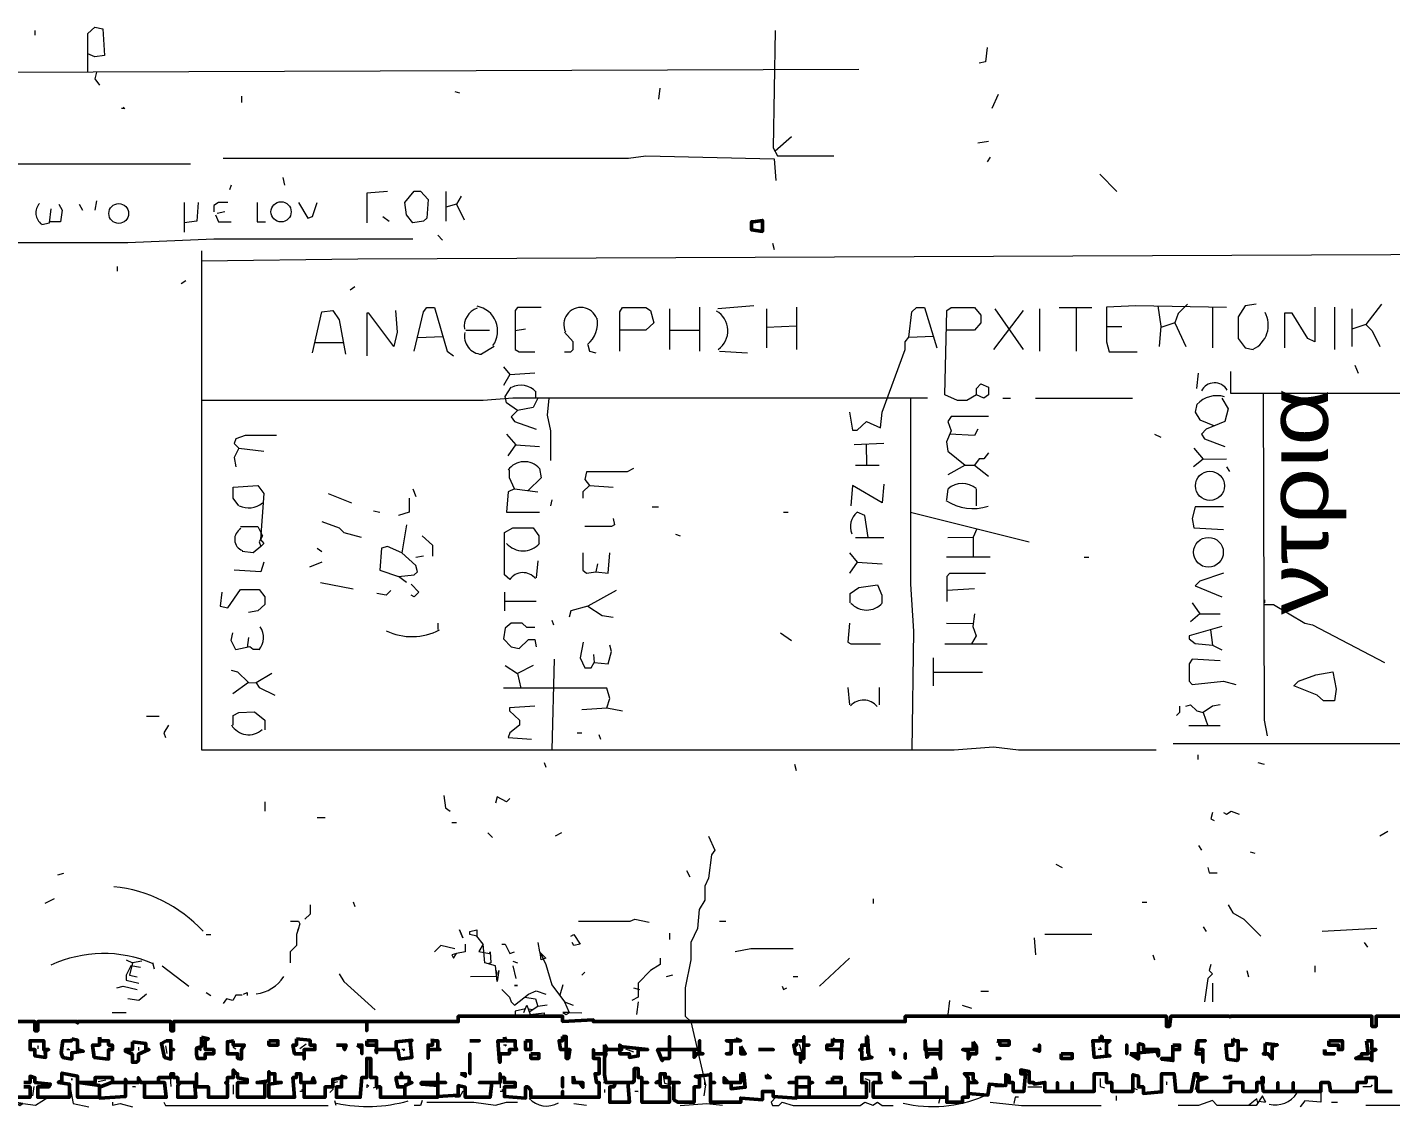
# Model space of a CAD drawing. Header units: metres. Extents: x 0.1 to 48.1, y 1.3 to 34.5.
# Drawn here: x 26.53 to 32.32, y 1.37 to 5.96 of the extents above; entities that cross this region are included whole.
import ezdxf

# ---------------------------------------------------------------- set-up
doc = ezdxf.new("R2010")
doc.units = ezdxf.units.M
for name, color, linetype, lineweight in [('P2D_GRAMMES', 7, 'Continuous', 18), ('P2D_MIKRA', 8, 'Continuous', 13), ('P2D_TOIXOI', 7, 'Continuous', 50), ('P2D_TOXA', 7, 'Continuous', 18)]:
    doc.layers.add(name, color=color, linetype=linetype, lineweight=lineweight)
doc.layers.add('P2D_KEIMENA', color=7, linetype='Continuous')
doc.styles.add('ARIAL', font='arial.ttf')

msp = doc.modelspace()

# ---------------------------------------------------------------- linework, layer by layer
at = {"layer": 'P2D_GRAMMES'}
for p, q in [((23.993691, 5.761545), (30.057775, 5.782567)), ((29.771859, 5.495576), (29.702205, 5.433963)), ((23.24233, 5.379884), (27.21856, 5.379884)), ((27.191963, 5.216309), (27.191963, 5.089974)), ((28.303138, 5.262853), (28.303138, 5.136518)), ((28.368874, 5.242906), (28.348927, 5.20966)), ((28.348927, 5.20966), (28.303138, 5.196361)), ((28.348927, 5.20966), (28.382173, 5.143168)), ((29.253528, 4.764162), (29.253528, 4.591283)), ((29.38176, 4.770812), (29.38176, 4.584634)), ((29.612277, 4.777461), (29.459346, 4.764162)), ((29.666319, 4.764162), (29.666319, 4.597932)), ((29.792976, 4.770812), (29.792976, 4.591283)), ((30.755942, 4.757513), (30.629607, 4.591283)), ((30.636257, 4.764162), (30.755942, 4.591283)), ((30.908874, 4.769492), (31.048508, 4.769492)), ((30.982016, 4.769492), (30.982016, 4.584634)), ((31.560893, 4.769492), (31.560893, 4.597932)), ((32.078318, 4.770812), (32.078318, 4.591283)), ((32.152277, 4.764162), (32.152277, 4.604581)), ((32.278613, 4.78411), (32.21212, 4.69767)), ((31.400916, 4.704319), (31.340604, 4.684919)), ((31.400916, 4.704319), (31.447461, 4.604581)), ((32.21212, 4.69767), (32.152277, 4.677723)), ((28.291603, 4.645201), (28.182918, 4.640966)), ((28.388822, 4.673823), (28.48856, 4.673823)), ((28.641492, 4.677723), (28.598471, 4.671073)), ((29.253528, 4.673823), (29.38176, 4.673823)), ((29.792976, 4.691021), (29.666319, 4.684372)), ((30.27055, 4.644476), (30.374737, 4.647918)), ((31.111017, 4.689065), (31.174843, 4.689065)), ((27.747248, 4.62153), (27.867762, 4.621224)), ((28.508508, 4.604581), (28.455314, 4.571335)), ((28.575, 4.484895), (28.681387, 4.492136)), ((31.494005, 4.425052), (31.500654, 4.491545)), ((28.683985, 4.411754), (28.683985, 4.384844)), ((30.809136, 4.384844), (31.221387, 4.384844)), ((28.561702, 4.232225), (28.601597, 4.185681)), ((27.424686, 4.172382), (27.531073, 4.159084)), ((30.164162, 4.19233), (30.037827, 4.185681)), ((30.089862, 4.188419), (30.090356, 4.099387)), ((31.480707, 4.172382), (31.520602, 4.125838)), ((31.520602, 4.125838), (31.62034, 4.127027)), ((30.044476, 4.099387), (30.144215, 4.099387)), ((30.509921, 4.099387), (30.43678, 4.059346)), ((28.594948, 3.999503), (28.694686, 3.986204)), ((28.91411, 4.012801), (29.013848, 4.006152)), ((30.43678, 3.999503), (30.430131, 3.952958)), ((30.557524, 3.926361), (30.557524, 3.999503)), ((27.803691, 3.979555), (27.903429, 3.93966)), ((30.277324, 3.899764), (30.782539, 3.773429)), ((28.136152, 3.846571), (28.116204, 3.726885)), ((30.044476, 3.792945), (30.164162, 3.792945)), ((30.43678, 3.792945), (30.543969, 3.793377)), ((30.616309, 3.708561), (30.430131, 3.708561)), ((28.694686, 3.693639), (28.688037, 3.620497)), ((28.947356, 3.68034), (28.940707, 3.647094)), ((27.770445, 3.60055), (27.910079, 3.573953)), ((28.552717, 3.560654), (28.552717, 3.480864)), ((30.549817, 3.573953), (30.4314, 3.567304)), ((28.552717, 3.52169), (28.688037, 3.52169)), ((31.474058, 3.51411), (31.507304, 3.467565)), ((31.782013, 3.527422), (31.782102, 3.51408)), ((30.430131, 3.42767), (30.544702, 3.426647)), ((31.507304, 3.467565), (31.467408, 3.434319)), ((31.507304, 3.467565), (31.593743, 3.468134)), ((27.464581, 3.367827), (27.459966, 3.325429)), ((31.552105, 3.400488), (31.560497, 3.334581)), ((30.423482, 3.339854), (30.60301, 3.339854)), ((31.560497, 3.334581), (31.600393, 3.314634)), ((28.555052, 3.248141), (28.608246, 3.214895)), ((28.674738, 3.248141), (28.608246, 3.214895)), ((28.764395, 3.274738), (28.754529, 2.890183)), ((28.930899, 3.294686), (28.934058, 3.26144)), ((30.374465, 3.281387), (30.374465, 3.161702)), ((27.564319, 3.214895), (27.497827, 3.175)), ((28.608246, 3.214895), (28.621545, 3.15203)), ((30.374465, 3.219796), (30.583063, 3.219796)), ((27.464581, 3.176551), (27.398089, 3.128455)), ((30.01123, 3.155052), (30.01788, 3.081911)), ((30.146316, 3.081911), (30.146316, 3.155052)), ((31.520602, 3.048665), (31.54055, 2.992147)), ((31.593743, 2.992147), (31.460759, 2.992147)), ((31.048508, 2.104429), (30.849031, 2.104429)), ((32.258665, 2.131073), (32.025942, 2.117775)), ((27.012435, 1.99144), (26.972539, 1.984791)), ((27.065628, 1.958194), (27.058979, 1.984791)), ((27.098874, 1.971492), (27.211911, 1.885052)), ((30.01788, 2.004738), (29.891545, 1.885052)), ((28.40877, 1.927137), (28.519483, 1.928235)), ((28.517132, 1.951742), (28.518449, 1.938575)), ((28.801073, 1.891702), (28.787308, 1.846631)), ((28.694686, 1.798613), (28.658115, 1.77534)), ((28.734581, 1.805262), (28.694686, 1.798613)), ((28.807723, 1.81856), (28.844426, 1.805262)), ((28.653461, 1.789304), (28.674464, 1.785744)), ((28.642416, 1.426257), (28.642416, 1.409634)), ((31.780671, 1.404213), (31.785862, 1.393409))]:
    msp.add_line(p, q, dxfattribs=at)
for points in [[(26.782694, 5.769405), (26.782667, 5.934424), (26.812958, 5.961021), (26.846204, 5.954372), (26.852853, 5.841335), (26.812958, 5.834686), (26.782681, 5.847983)], [(29.702042, 5.947723), (29.694497, 5.449031), (29.712016, 5.414781), (29.951387, 5.414781)], [(24.026937, 5.765369), (24.266309, 5.495576), (24.286257, 5.488927), (24.565524, 5.20966), (24.751702, 5.045536), (26.952592, 5.045536), (27.318298, 5.062011), (28.162749, 5.062011)], [(26.819568, 5.769586), (26.812958, 5.741597), (26.832906, 5.715)], [(27.358194, 5.404741), (29.08034, 5.404741), (29.153482, 5.414781), (29.698717, 5.402487), (29.705366, 5.309398)], [(27.251806, 5.216309), (27.245157, 5.136518), (27.191963, 5.129869)], [(28.056361, 5.262853), (27.967282, 5.256204), (27.967282, 5.129869)], [(26.586885, 5.12322), (26.620131, 5.129869), (26.62678, 5.189712)], [(26.660026, 5.20966), (26.673325, 5.183063), (26.666675, 5.134272), (26.620614, 5.134218)], [(40.703168, 5.022137), (35.157723, 5.022137), (34.765419, 5.012875), (32.318508, 4.993511), (27.930026, 4.975153), (27.265026, 4.966898)], [(27.265026, 5.010183), (27.265026, 2.890183), (30.463377, 2.890183), (30.629607, 2.902382), (30.735995, 2.890183), (31.321126, 2.890183)], [(27.737199, 4.577984), (27.777094, 4.750864), (27.823639, 4.757513), (27.850236, 4.717618), (27.876832, 4.571335)], [(28.089607, 4.757513), (28.096257, 4.664424), (28.082958, 4.604581), (27.976571, 4.746475), (27.967282, 4.746475), (27.967282, 4.564686)], [(28.169398, 4.584634), (28.209293, 4.750864), (28.222592, 4.769492), (28.255838, 4.769492), (28.309031, 4.584634), (28.335628, 4.564686)], [(28.707984, 4.769492), (28.608246, 4.769492), (28.598471, 4.757513), (28.598471, 4.591283), (28.614895, 4.581375), (28.681387, 4.581375)], [(29.04259, 4.584634), (29.04259, 4.750864), (29.053743, 4.769492), (29.153482, 4.769492), (29.173429, 4.757513), (29.186728, 4.704319), (29.153482, 4.673823), (29.04259, 4.673823)], [(30.01788, 4.325314), (30.031178, 4.248778), (30.051126, 4.248778), (30.091021, 4.285419), (30.150864, 4.258822), (30.157513, 4.325314), (30.25509, 4.591283), (30.25509, 4.624529), (30.27055, 4.644476), (30.283848, 4.750864), (30.303796, 4.769492), (30.337042, 4.769492), (30.390236, 4.597932)], [(30.557524, 4.398455), (30.516571, 4.374109), (30.476675, 4.374109), (30.423482, 4.398455), (30.4314, 4.757513), (30.450079, 4.769492), (30.549817, 4.769492), (30.576137, 4.737565), (30.576137, 4.704319), (30.549817, 4.673823), (30.4314, 4.673823)], [(31.62034, 4.769492), (31.234686, 4.777461), (31.111017, 4.770812), (31.111017, 4.624529), (31.121649, 4.581375), (31.241335, 4.581375)], [(31.327775, 4.777461), (31.341073, 4.691021), (31.334424, 4.604581)], [(31.45411, 4.78411), (31.414215, 4.744215), (31.400916, 4.704319)], [(31.746675, 4.78411), (31.700131, 4.777461), (31.670091, 4.730916), (31.670091, 4.637827), (31.700131, 4.597932), (31.733377, 4.591283)], [(31.99551, 4.770812), (31.99551, 4.624529), (31.966099, 4.637827), (31.899607, 4.746475), (31.866361, 4.746475), (31.866361, 4.597932), (31.866361, 4.597932)], [(32.21212, 4.69767), (32.238717, 4.671073), (32.271963, 4.604581)], [(28.807723, 4.581375), (28.834319, 4.581375), (28.844426, 4.591283), (28.844426, 4.624529), (28.807723, 4.664424)], [(28.907461, 4.61123), (28.91411, 4.584634), (28.940707, 4.577984)], [(29.465995, 4.584634), (29.585681, 4.577984), (29.585681, 4.577984)], [(28.548403, 4.518141), (28.575, 4.484895), (28.548403, 4.438351)], [(31.637577, 4.498194), (31.637577, 4.405287), (32.877042, 4.405287)], [(28.608246, 4.331963), (28.561702, 4.365209), (28.555052, 4.391806), (28.581649, 4.431702)], [(31.776508, 4.405287), (31.779921, 3.015419), (31.79322, 2.948927)], [(30.35034, 4.384844), (28.588298, 4.384844), (28.461963, 4.374109), (27.265026, 4.374109)], [(28.694686, 4.384844), (28.674738, 4.345262), (28.608246, 4.331963)], [(28.74123, 4.384844), (28.734581, 4.312016), (28.74788, 4.245524), (28.74788, 4.119188)], [(30.277324, 4.384844), (30.277324, 3.593901), (30.290774, 3.394424), (30.283848, 2.890183)], [(31.494005, 4.35856), (31.487356, 4.325314), (31.507304, 4.292068), (31.569311, 4.266927)], [(31.600393, 4.385157), (31.62699, 4.338613), (31.613691, 4.285419), (31.533901, 4.252173), (31.513953, 4.232225), (31.527251, 4.212277), (31.613691, 4.179031)], [(28.608246, 4.331963), (28.581649, 4.305366), (28.594948, 4.285419), (28.688037, 4.252173)], [(30.60966, 4.306525), (30.450079, 4.306525), (30.43678, 4.285419), (30.450079, 4.245524), (30.430131, 4.198979), (30.43678, 4.159084), (30.509921, 4.099387), (30.549817, 4.099241), (30.60966, 4.052696)], [(30.563115, 4.252173), (30.549817, 4.225848), (30.443986, 4.231308)], [(27.584267, 4.225848), (27.451283, 4.225848), (27.411387, 4.212277), (27.404738, 4.19233), (27.424686, 4.172382), (27.404738, 4.132487), (27.411387, 4.092592)], [(28.568351, 4.139136), (28.601597, 4.185681), (28.701335, 4.179031)], [(30.60966, 4.152435), (30.589712, 4.127027), (30.569764, 4.127027), (30.549817, 4.099241)], [(31.520602, 4.125838), (31.479599, 4.092592), (31.479599, 4.092592)], [(28.594948, 3.999503), (28.573396, 4.046047), (28.573396, 4.079293)], [(28.701335, 4.085942), (28.707984, 4.046047), (28.653727, 3.992055)], [(29.100288, 4.085942), (29.073691, 4.071158), (28.900812, 4.071158), (28.894162, 4.039398), (28.91411, 4.012801)], [(27.424686, 3.926361), (27.400305, 3.959607), (27.400305, 4.006152), (27.504476, 4.012801), (27.531073, 3.979555), (27.516445, 3.784068), (27.531073, 3.76678), (27.517775, 3.753482)], [(28.594948, 3.999503), (28.568351, 3.986204), (28.561702, 3.900639), (28.701335, 3.900639)], [(28.91411, 4.012801), (28.886035, 3.986204), (28.886035, 3.959607)], [(30.164162, 4.01945), (30.157513, 3.93966), (30.031178, 4.012801), (30.024529, 3.926361)], [(28.147234, 3.959607), (28.147234, 3.899764), (28.102906, 3.886466), (28.102906, 3.886466)], [(30.09767, 3.792945), (30.084372, 3.886466), (30.051126, 3.899764)], [(31.607042, 3.92334), (31.487356, 3.92334), (31.474058, 3.873168), (31.480707, 3.833272), (31.607042, 3.826623)], [(27.431335, 3.838991), (27.504476, 3.838991), (27.524424, 3.800026), (27.511126, 3.773429), (27.517775, 3.753482)], [(27.777094, 3.859869), (27.850236, 3.833272), (27.870183, 3.813325), (27.943325, 3.793377)], [(28.575, 3.613848), (28.552717, 3.633796), (28.552717, 3.813325), (28.588298, 3.833272), (28.674738, 3.833272), (28.699289, 3.800026), (28.699289, 3.76678)], [(29.013848, 3.873168), (29.020497, 3.846571), (29.007199, 3.838991), (28.894162, 3.838991)], [(30.558817, 3.829374), (30.543969, 3.793377), (30.543969, 3.708561)], [(27.517775, 3.753482), (27.484529, 3.726885), (27.437984, 3.733534)], [(28.136152, 3.60055), (28.102906, 3.627147), (28.169398, 3.633796), (28.182696, 3.647094), (28.176047, 3.673691), (28.116204, 3.726885), (28.056361, 3.753482), (28.029764, 3.746832), (28.023115, 3.653743), (28.102906, 3.627147)], [(28.886035, 3.726885), (28.886035, 3.653743), (28.900812, 3.640445), (28.940707, 3.647094), (28.993901, 3.640445), (29.000004, 3.726885)], [(30.01788, 3.726885), (30.051126, 3.68699), (30.157513, 3.68034)], [(27.531073, 3.68699), (27.517775, 3.647094), (27.404738, 3.653743)], [(30.051126, 3.68699), (30.01788, 3.640445), (30.01788, 3.640445)], [(30.596361, 3.638881), (30.443429, 3.638881), (30.4314, 3.627147), (30.4314, 3.520759)], [(31.607042, 3.640445), (31.507304, 3.607199), (31.487356, 3.587251), (31.600393, 3.540707)], [(27.351545, 3.560654), (27.344895, 3.500812), (27.378141, 3.494162), (27.431335, 3.571384), (27.511126, 3.571384), (27.53396, 3.540707), (27.53396, 3.507461), (27.504476, 3.480864), (27.464581, 3.474215)], [(29.027147, 3.567304), (28.907461, 3.500812), (28.834319, 3.480864), (28.82767, 3.454267)], [(30.021204, 3.51411), (30.021204, 3.554005), (30.057775, 3.580602), (30.137565, 3.591174), (30.156223, 3.547356), (30.156223, 3.51411)], [(28.907461, 3.500812), (28.967304, 3.460916), (29.013848, 3.454267)], [(31.782147, 3.507387), (31.819817, 3.507461), (31.952801, 3.42767), (31.986047, 3.421021), (32.291911, 3.26144)], [(28.681387, 3.410572), (28.648141, 3.410572), (28.628194, 3.42767), (28.581649, 3.42767), (28.555052, 3.407723), (28.548403, 3.361178), (28.581649, 3.327932), (28.614895, 3.321283), (28.654791, 3.358317), (28.681387, 3.358317), (28.688037, 3.327932)], [(30.01788, 3.42767), (30.01123, 3.34788), (30.024529, 3.339854), (30.150864, 3.339854)], [(30.549817, 3.467565), (30.543168, 3.414372), (30.556466, 3.374476), (30.536518, 3.339854)], [(27.511126, 3.316671), (27.484529, 3.316671), (27.47123, 3.327932), (27.411387, 3.314634), (27.39144, 3.354529), (27.398089, 3.387775)], [(31.600393, 3.414372), (31.461634, 3.374476), (31.461634, 3.361178), (31.487356, 3.34123), (31.560497, 3.334581)], [(28.887513, 3.34788), (28.874215, 3.281387), (28.894162, 3.239042), (28.920759, 3.239042), (28.934058, 3.26144), (28.993901, 3.254791), (29.007199, 3.307984), (29.00055, 3.334581)], [(31.593743, 3.268089), (31.474058, 3.274738), (31.461634, 3.254791), (31.461634, 3.181649), (31.474058, 3.168351), (31.607042, 3.181649), (31.660236, 3.168351)], [(27.39144, 3.228194), (27.418037, 3.221545), (27.464581, 3.176551), (27.497827, 3.175), (27.511126, 3.155052), (27.577618, 3.121806)], [(28.987251, 3.068613), (29.00055, 3.108508), (28.987251, 3.15203), (28.548403, 3.15203)], [(28.681387, 3.075262), (28.573396, 3.068613), (28.573396, 3.055314), (28.61727, 3.015419), (28.61727, 2.995471), (28.575, 2.962225), (28.568351, 2.942277), (28.668089, 2.935628)], [(31.447461, 3.075262), (31.467408, 3.081911), (31.494005, 3.055314), (31.520602, 3.048665)], [(31.593743, 3.081911), (31.560497, 3.075262), (31.520602, 3.048665)], [(27.400305, 2.995471), (27.400305, 3.035366), (27.424686, 3.048665), (27.491178, 3.051394), (27.53396, 3.015419), (27.53396, 2.975524)], [(28.880864, 3.061963), (28.987251, 3.068613), (29.053743, 3.055314)], [(31.394267, 2.916873), (33.515366, 2.916873), (33.615105, 2.932735), (34.020707, 2.932735), (34.034005, 2.948927)], [(29.41945, 2.523377), (29.446047, 2.463534), (29.432749, 2.443586), (29.41945, 2.343848), (29.403532, 2.310602), (29.403532, 2.250759), (29.379555, 2.210864), (29.372906, 2.131073), (29.344486, 2.07123), (29.344486, 1.998089), (29.319712, 1.878403), (29.319712, 1.758717), (29.344486, 1.735268), (29.406152, 1.466152), (29.399503, 1.419607)], [(27.727067, 2.230812), (27.727067, 2.190916), (27.703953, 2.170969)], [(31.62699, 2.230812), (31.646937, 2.197565), (31.693482, 2.170969), (31.766623, 2.097827)], [(27.64411, 2.161144), (27.677356, 2.161144), (27.684005, 2.151021), (27.668731, 2.104476), (27.668731, 2.057932), (27.642597, 2.031335), (27.642597, 1.984791)], [(28.867565, 2.161144), (29.08699, 2.161144), (29.106937, 2.170969), (29.16678, 2.15767)], [(27.674186, 2.1211), (27.677356, 2.131073), (27.668731, 2.104476)], [(28.375524, 2.091178), (28.362225, 2.124424), (28.375524, 2.091178)], [(28.525796, 1.932927), (28.528455, 1.951545), (28.521806, 1.905), (28.515157, 1.971492), (28.468613, 1.984791), (28.461963, 2.064581), (28.435366, 2.097827), (28.405754, 2.104476), (28.405754, 2.117775), (28.435366, 2.124424), (28.435366, 2.097827)], [(28.386084, 2.064581), (28.386084, 2.031335), (28.348927, 2.024686)], [(28.461963, 2.064581), (28.444445, 2.033509), (28.48856, 2.024686), (28.491766, 2.031335), (28.495209, 1.984791), (28.482664, 1.980776)], [(28.694686, 2.07123), (28.701335, 2.031335), (28.727932, 2.004738), (28.707984, 1.998089), (28.70466, 2.02801), (28.727932, 1.978141), (28.754529, 1.891702), (28.807723, 1.81856), (28.82767, 1.772946), (28.801073, 1.772946), (28.814372, 1.765366), (28.82767, 1.772946), (28.880864, 1.772016)], [(29.778508, 2.044435), (29.598979, 2.044435), (29.532487, 2.031335)], [(26.945942, 1.998089), (26.972539, 1.984791), (26.959241, 1.931597), (26.992487, 1.924948)], [(27.005785, 1.964843), (26.96589, 1.971492), (26.945942, 1.931597), (26.945942, 1.911649), (26.999136, 1.898351)], [(29.214433, 2.004738), (29.214433, 1.978141), (29.173429, 1.951545), (29.121265, 1.898351), (29.121265, 1.838508), (29.093639, 1.825209)], [(31.553848, 1.978141), (31.547199, 1.951545), (31.560497, 1.938246), (31.54055, 1.918298), (31.527251, 1.81856)], [(27.850236, 1.938246), (27.870183, 1.905), (28.003168, 1.785314)], [(28.541754, 1.871754), (28.573396, 1.838508), (28.581649, 1.81856), (28.594948, 1.805262), (28.654791, 1.851806), (28.688037, 1.865105), (28.727932, 1.851806)], [(28.594948, 1.888377), (28.608246, 1.888377), (28.594948, 1.888377)], [(27.032382, 1.851806), (26.999136, 1.825209), (26.952592, 1.831859)], [(28.634843, 1.772946), (28.648141, 1.805262), (28.66144, 1.765366), (28.721283, 1.772016), (28.721283, 1.757768)], [(28.637758, 1.838559), (28.683985, 1.831859), (28.694686, 1.798613)], [(28.641536, 1.789209), (28.598471, 1.778665), (28.598471, 1.757768)], [(26.282082, 1.457358), (26.294319, 1.378187), (26.507094, 1.386361), (26.473848, 1.39301), (26.493796, 1.378187), (26.507094, 1.386361), (26.560288, 1.379712), (26.613482, 1.413162)], [(26.704466, 1.469476), (26.719869, 1.386361), (26.786361, 1.373063)], [(26.714235, 1.486099), (26.714235, 1.492749), (26.714235, 1.486099)], [(32.679782, 1.452853), (32.677565, 1.426257), (32.657618, 1.378187), (32.21212, 1.378187)], [(27.105524, 1.39301), (27.112173, 1.378187), (27.803691, 1.378187)], [(28.222592, 1.391936), (28.422068, 1.39301), (28.515157, 1.379712), (28.561702, 1.391936), (28.608246, 1.391936)], [(29.706434, 1.415477), (29.685419, 1.39301), (29.692068, 1.378187), (29.718665, 1.378187), (29.731963, 1.39301), (29.778508, 1.378187), (30.064424, 1.378187), (30.084372, 1.39301), (30.117618, 1.379712), (30.137565, 1.39301), (30.157513, 1.378187), (30.204058, 1.378187), (30.204058, 1.378187)], [(30.416832, 1.413162), (30.403534, 1.413162), (30.396885, 1.386361)], [(30.616309, 1.39301), (30.749293, 1.378187), (31.088403, 1.378187)], [(31.75875, 1.396991), (31.786571, 1.391936), (31.773272, 1.419607), (31.746675, 1.378187), (31.580445, 1.378187), (31.560497, 1.39966), (31.500654, 1.378187), (31.414215, 1.378187)], [(31.753964, 1.389538), (31.748555, 1.406309), (31.713429, 1.378187)], [(32.021107, 1.437915), (32.021107, 1.391936), (31.952439, 1.397545), (31.932853, 1.373063), (31.932853, 1.373063)]]:
    msp.add_lwpolyline(points, dxfattribs=at)
for points in [[(28.169398, 5.264187), (28.195995, 5.264187), (28.229241, 5.229607), (28.222592, 5.149817), (28.209293, 5.136518), (28.162749, 5.129869), (28.136152, 5.163115), (28.129503, 5.216309)], [(30.557524, 4.398455), (30.557524, 4.425052), (30.576414, 4.445), (30.60966, 4.431702), (30.60966, 4.398455), (30.589712, 4.385157)], [(31.906257, 3.161702), (31.926204, 3.181649), (31.999346, 3.208246), (32.072487, 3.221545), (32.085785, 3.148403), (32.079136, 3.098534), (32.032592, 3.098534), (32.005995, 3.121806)], [(28.348927, 2.024686), (28.328979, 2.018037), (28.335628, 2.004738)]]:
    msp.add_lwpolyline(points, close=True, dxfattribs=at)
at = {"layer": 'P2D_MIKRA'}
for p, q in [((26.558131, 5.947723), (26.558131, 5.927775)), ((28.342277, 5.688403), (28.362225, 5.681754)), ((29.213325, 5.701702), (29.206675, 5.655157)), ((27.435431, 5.668455), (27.435431, 5.641859)), ((30.649555, 5.675105), (30.622958, 5.615262)), ((30.60966, 5.475628), (30.563115, 5.468979)), ((30.616309, 5.409136), (30.60301, 5.389188)), ((31.081754, 5.335995), (31.154895, 5.262853)), ((27.39144, 5.28945), (27.384791, 5.269503)), ((27.610864, 5.322696), (27.617513, 5.28945)), ((26.819607, 5.222958), (26.812958, 5.183063)), ((26.746466, 5.20966), (26.759764, 5.183063)), ((27.364843, 5.176414), (27.331597, 5.169764)), ((28.036414, 5.156466), (28.06301, 5.136518)), ((28.269136, 5.076675), (28.289084, 5.056728)), ((29.692068, 5.043429), (29.698717, 5.016832)), ((26.907648, 4.943691), (26.907648, 4.923743)), ((27.198613, 4.883848), (27.178665, 4.87055)), ((27.916728, 4.857251), (27.89678, 4.843953)), ((30.825144, 4.764162), (30.825144, 4.584634)), ((32.165576, 4.524791), (32.178874, 4.491545)), ((30.669503, 4.384844), (30.702749, 4.384844)), ((31.314476, 4.232225), (31.341073, 4.218927)), ((31.62034, 4.092592), (31.633639, 4.072644)), ((28.162749, 3.999503), (28.176047, 3.966257)), ((28.754529, 3.952958), (28.74788, 3.926361)), ((27.996518, 3.906414), (28.023115, 3.899764)), ((29.180079, 3.92334), (29.206675, 3.92334)), ((29.738613, 3.900639), (29.75856, 3.900639)), ((29.279817, 3.806675), (29.299764, 3.800026)), ((27.757147, 3.746832), (27.777094, 3.733534)), ((28.209293, 3.713586), (28.176047, 3.706937)), ((31.015262, 3.708561), (31.035209, 3.708561)), ((27.777094, 3.68699), (27.723901, 3.667042)), ((28.269595, 3.42767), (28.269595, 3.401073)), ((28.754529, 3.440969), (28.761178, 3.421021)), ((29.725314, 3.387775), (29.771859, 3.354529)), ((27.032382, 3.032781), (27.085576, 3.032781)), ((28.860916, 2.962225), (28.880864, 2.962225)), ((28.954005, 2.955576), (28.960654, 2.935628)), ((31.49852, 2.869136), (31.49852, 2.849188)), ((28.721283, 2.83589), (28.727932, 2.815942)), ((29.785157, 2.829241), (29.791806, 2.802644)), ((31.753325, 2.83589), (31.779921, 2.829241)), ((27.53396, 2.66966), (27.53396, 2.629764)), ((27.757147, 2.602978), (27.790393, 2.602978)), ((28.328979, 2.580962), (28.348927, 2.580962)), ((28.481911, 2.536675), (28.501859, 2.516728)), ((28.794424, 2.536675), (28.767827, 2.523377)), ((32.305209, 2.543325), (32.271963, 2.523377)), ((31.500654, 2.483482), (31.513953, 2.463534)), ((31.720079, 2.456885), (31.740026, 2.450236)), ((29.326361, 2.377094), (29.33966, 2.350497)), ((30.895576, 2.403691), (30.922173, 2.390393)), ((26.679974, 2.363796), (26.653377, 2.357147)), ((26.640079, 2.257408), (26.600183, 2.237461)), ((27.910079, 2.24411), (27.916728, 2.224162)), ((30.119223, 2.257408), (30.119223, 2.237461)), ((31.261283, 2.242329), (31.28123, 2.242329)), ((29.465995, 2.161144), (29.492592, 2.161144)), ((27.285052, 2.104429), (27.305, 2.104429)), ((29.253528, 2.111126), (29.253528, 2.084529)), ((30.802487, 2.091178), (30.809136, 2.018037)), ((31.520602, 2.137723), (31.533901, 2.117775)), ((32.205471, 2.07123), (32.21877, 2.051283)), ((28.588298, 1.99144), (28.608246, 1.984791)), ((28.588298, 1.971492), (28.601597, 1.918298)), ((31.307827, 2.018037), (31.314476, 1.998089)), ((31.99551, 1.971492), (31.99551, 1.944895)), ((28.894162, 1.944895), (28.880864, 1.931597)), ((29.266518, 1.931597), (29.239921, 1.924948)), ((29.778508, 1.927137), (29.798455, 1.927137)), ((31.70678, 1.951545), (31.713429, 1.924948)), ((27.285052, 1.858455), (27.305, 1.845157)), ((29.100288, 1.878403), (29.126885, 1.871754)), ((30.576414, 1.863765), (30.60966, 1.863765)), ((31.560893, 1.898351), (31.560893, 1.81856)), ((29.120236, 1.81856), (29.113586, 1.765366)), ((30.443429, 1.825209), (30.43678, 1.765366)), ((30.496623, 1.805262), (30.536518, 1.791963)), ((26.886099, 1.772946), (26.945942, 1.772946)), ((26.997528, 1.625733), (26.997528, 1.612435)), ((27.112173, 1.632382), (27.118822, 1.599136)), ((27.710602, 1.639031), (27.684005, 1.619084)), ((29.805105, 1.639031), (29.818403, 1.592487)), ((30.090356, 1.632382), (30.090356, 1.599136)), ((26.595363, 1.612435), (26.595363, 1.599136)), ((29.067042, 1.619084), (29.100288, 1.605785)), ((29.93144, 1.615659), (29.958037, 1.615659)), ((26.553639, 1.459503), (26.54699, 1.419607)), ((26.859503, 1.486099), (26.826257, 1.47945)), ((27.13212, 1.499398), (27.135491, 1.459503)), ((27.400305, 1.466152), (27.400305, 1.426257)), ((28.533812, 1.492749), (28.533812, 1.452853)), ((28.973953, 1.475507), (29.007199, 1.475507)), ((30.77589, 1.457358), (30.835733, 1.457358)), ((31.494005, 1.47945), (31.487356, 1.446204)), ((27.830288, 1.39966), (27.836937, 1.379712)), ((28.32233, 1.391936), (28.348927, 1.391936)), ((28.978088, 1.446204), (28.978088, 1.432906)), ((31.15074, 1.419607), (31.15074, 1.39966)), ((32.065838, 1.391936), (32.092435, 1.391936)), ((28.847618, 1.386361), (28.900812, 1.379712))]:
    msp.add_line(p, q, dxfattribs=at)
for points in [[(30.60301, 5.874581), (30.596361, 5.814738), (30.569764, 5.808089)], [(26.932644, 5.621911), (26.939293, 5.615262), (26.925995, 5.615262)], [(27.378141, 5.216309), (27.338246, 5.216309), (27.317744, 5.20301), (27.317744, 5.176414)], [(27.501983, 5.216309), (27.501983, 5.134272), (27.537723, 5.134272)], [(27.677356, 5.216309), (27.717251, 5.149817), (27.737199, 5.156466), (27.757147, 5.216309)], [(27.324948, 5.163115), (27.338246, 5.134272), (27.39144, 5.134272)], [(28.202644, 3.800026), (28.2472, 3.760131), (28.2472, 3.713586)], [(28.156099, 3.593901), (28.189346, 3.560654), (28.169398, 3.540707), (28.156099, 3.547356)], [(28.06966, 3.567304), (28.049712, 3.547356), (28.009817, 3.554005)], [(31.420626, 3.075262), (31.420626, 3.048665), (31.407565, 3.035366)], [(27.125471, 2.995471), (27.105524, 2.962225), (27.112173, 2.942277)], [(28.295733, 2.696257), (28.302382, 2.643063), (28.32233, 2.629764)], [(28.575, 2.682958), (28.561702, 2.66966), (28.521806, 2.689607), (28.515157, 2.66301)], [(31.560497, 2.623115), (31.553848, 2.596518), (31.567147, 2.589869)], [(31.607042, 2.623115), (31.62034, 2.616466), (31.640288, 2.629764), (31.673534, 2.616466)], [(31.54055, 2.390393), (31.547199, 2.367122), (31.580445, 2.367122)], [(28.834319, 2.097827), (28.847618, 2.104476), (28.874215, 2.064581), (28.847618, 2.057932), (28.840969, 2.07123)], [(28.342277, 2.044634), (28.282435, 2.057932), (28.255838, 2.031335)], [(28.541754, 2.063394), (28.555052, 2.063394), (28.575, 2.024686), (28.594948, 2.031335)], [(26.906047, 1.878403), (26.932644, 1.885052), (26.992487, 1.871754)], [(27.444634, 1.851806), (27.459927, 1.858455), (27.459927, 1.845157)], [(29.731963, 1.885052), (29.738613, 1.871754), (29.751911, 1.878403)], [(27.437984, 1.847019), (27.411387, 1.847019), (27.398089, 1.825209), (27.371492, 1.831859), (27.358194, 1.811911)], [(26.573586, 1.625733), (26.569787, 1.632382), (26.569787, 1.619084)], [(26.832906, 1.632382), (26.839555, 1.635194), (26.826257, 1.635194)], [(27.400305, 1.639031), (27.400305, 1.625733), (27.411387, 1.619084)], [(28.555052, 1.632382), (28.561702, 1.635194), (28.548403, 1.635194)], [(31.081754, 1.625733), (31.088403, 1.615659), (31.075105, 1.615659)], [(26.699921, 1.619084), (26.693272, 1.615659), (26.706571, 1.615659)], [(27.258455, 1.612435), (27.265105, 1.615659), (27.251806, 1.615659)], [(28.122853, 1.612435), (28.129503, 1.615659), (28.116204, 1.615659)], [(26.979188, 1.459503), (26.985838, 1.457358), (26.972539, 1.457358)], [(27.843586, 1.47945), (27.822982, 1.472801), (27.822982, 1.446204), (27.81034, 1.432906)], [(27.976571, 1.459503), (27.967282, 1.466152), (27.967282, 1.452853)], [(27.996518, 1.452853), (28.009212, 1.459503), (28.009212, 1.446204)], [(29.226623, 1.506047), (29.233272, 1.472801), (29.259869, 1.466152)], [(29.403532, 1.466152), (29.403532, 1.47945), (29.403532, 1.466152)], [(30.084372, 1.492749), (30.103765, 1.486099), (30.103765, 1.432906)], [(30.682801, 1.486099), (30.676152, 1.457358), (30.636257, 1.457358)], [(31.083078, 1.492749), (31.083078, 1.459503), (31.101702, 1.452853)], [(31.222691, 1.486099), (31.222691, 1.452853), (31.241335, 1.446204)], [(31.36767, 1.472801), (31.364985, 1.47945), (31.364985, 1.466152)], [(32.238717, 1.466152), (32.232068, 1.457358), (32.198822, 1.457358)], [(26.887099, 1.39301), (26.887099, 1.379712), (26.919346, 1.386361), (26.972539, 1.373063)], [(27.690654, 1.446204), (27.697304, 1.437915), (27.684005, 1.437915)], [(28.202644, 1.39966), (28.195995, 1.378187), (28.169398, 1.378187)], [(28.375524, 1.439555), (28.362225, 1.413162), (28.342277, 1.413162)], [(28.541754, 1.446204), (28.548403, 1.437915), (28.535105, 1.437915)], [(29.113586, 1.439555), (29.120236, 1.437915), (29.106937, 1.437915)], [(30.735995, 1.413162), (30.722696, 1.413162), (30.716047, 1.386361)], [(29.299764, 1.378187), (29.412801, 1.386361), (29.479293, 1.379712)]]:
    msp.add_lwpolyline(points, dxfattribs=at)
at = {"layer": 'P2D_TOIXOI'}
for points in [[(29.608953, 5.134272), (29.602304, 5.134272), (29.602304, 5.099948), (29.648336, 5.093298), (29.648336, 5.139843)], [(26.595363, 1.65368), (26.595363, 1.65368), (26.595363, 1.615659), (26.616806, 1.615659), (26.603508, 1.60911), (26.603508, 1.582513), (26.558131, 1.589162), (26.558131, 1.615659), (26.537016, 1.615659), (26.537016, 1.65368), (26.595363, 1.65368)], [(26.714235, 1.662304), (26.739447, 1.655654), (26.739447, 1.615759), (26.763089, 1.60911), (26.714235, 1.602461), (26.714235, 1.575864), (26.676649, 1.582513), (26.67, 1.602461), (26.676649, 1.65368), (26.714235, 1.65368)], [(26.832447, 1.668953), (26.83623, 1.65368), (26.870707, 1.65368), (26.870707, 1.635194), (26.887099, 1.635194), (26.887099, 1.615659), (26.870707, 1.615659), (26.870707, 1.575864), (26.809634, 1.582513), (26.802984, 1.635194), (26.832447, 1.635194)], [(26.972049, 1.649005), (27.029058, 1.642356), (27.029058, 1.615659), (27.042356, 1.615659), (26.997528, 1.595812), (26.997528, 1.569215), (26.989162, 1.561806), (26.972049, 1.561806), (26.972049, 1.595812), (26.94224, 1.60911), (26.94224, 1.615659), (26.972049, 1.615659)], [(27.115497, 1.65368), (27.135491, 1.65368), (27.135491, 1.615659), (27.146773, 1.615659), (27.146773, 1.615659), (27.135491, 1.615659), (27.135491, 1.575864), (27.108848, 1.582513), (27.09555, 1.642356)], [(27.265026, 1.668953), (27.295026, 1.662304), (27.281174, 1.655654), (27.281174, 1.615659), (27.317744, 1.615659), (27.317744, 1.597991), (27.281174, 1.597991), (27.281174, 1.578511), (27.248482, 1.578511), (27.244682, 1.595812), (27.244682, 1.622408), (27.265026, 1.629058)], [(27.401414, 1.65368), (27.400305, 1.65368), (27.400305, 1.635194), (27.447958, 1.635194), (27.435431, 1.615759), (27.435431, 1.575864), (27.421361, 1.578511), (27.418633, 1.578511), (27.418633, 1.597991), (27.375684, 1.597991), (27.375684, 1.649005)], [(27.551928, 1.65368), (27.589966, 1.65368), (27.589966, 1.635194), (27.551928, 1.635194)], [(27.668731, 1.662304), (27.727067, 1.655654), (27.727067, 1.635194), (27.74745, 1.635194), (27.74745, 1.615659), (27.701108, 1.615659), (27.701108, 1.575864), (27.700628, 1.597991), (27.660733, 1.597991), (27.654084, 1.635194), (27.668731, 1.635194)], [(27.838727, 1.635194), (27.880157, 1.635194), (27.873508, 1.615759), (27.866859, 1.635194), (27.838727, 1.635194)], [(27.926702, 1.635194), (27.946764, 1.635194), (27.946764, 1.597991), (27.946764, 1.597991), (27.946764, 1.622408)], [(27.967282, 1.65368), (28.009212, 1.65368), (28.009212, 1.615659), (28.092327, 1.615659), (28.092327, 1.649005), (28.159424, 1.655654), (28.152775, 1.649005), (28.159424, 1.582513), (28.10623, 1.575864), (28.099581, 1.615659), (28.006492, 1.615659), (28.009212, 1.602461), (28.009212, 1.635194), (27.967282, 1.635194)], [(28.2472, 1.662304), (28.245864, 1.65368), (28.269595, 1.65368), (28.269595, 1.622408), (28.27911, 1.615659), (28.228457, 1.615659), (28.228457, 1.578511), (28.228457, 1.578511), (28.228457, 1.635194), (28.2472, 1.635194)], [(28.405754, 1.65368), (28.44534, 1.65368), (28.44534, 1.65368), (28.405754, 1.65368)], [(28.552717, 1.668953), (28.558377, 1.65368), (28.598471, 1.65368), (28.598471, 1.629058), (28.604921, 1.615659), (28.573396, 1.615659), (28.573396, 1.597991), (28.533812, 1.597991), (28.533812, 1.561806), (28.53178, 1.561806), (28.525131, 1.65368), (28.552717, 1.65368)], [(28.642416, 1.65368), (28.664966, 1.65368), (28.664966, 1.615659), (28.642416, 1.615659)], [(28.799411, 1.671368), (28.81548, 1.671368), (28.81548, 1.615659), (28.791099, 1.615659), (28.78445, 1.65368), (28.799411, 1.65368)], [(28.978088, 1.635707), (28.990576, 1.615659), (29.050419, 1.615659), (29.04259, 1.635707), (29.04259, 1.629058), (29.161239, 1.615759), (29.161239, 1.615659), (29.121265, 1.615659), (29.121265, 1.589162), (29.083665, 1.582513), (29.083665, 1.597991), (29.04259, 1.597991), (29.04259, 1.615659), (28.990576, 1.615659), (28.978088, 1.602461)], [(29.253528, 1.671368), (29.253528, 1.671368), (29.253528, 1.615659), (29.38176, 1.615659), (29.38176, 1.65368), (29.38176, 1.65368), (29.38176, 1.602461), (29.396178, 1.597991), (29.369581, 1.597991), (29.358238, 1.582513), (29.358238, 1.615659), (29.253528, 1.615659), (29.253528, 1.578511), (29.229948, 1.578511), (29.223298, 1.569215), (29.203351, 1.615659), (29.253528, 1.615659)], [(29.53542, 1.662304), (29.555759, 1.65368), (29.515286, 1.65368), (29.515286, 1.597991), (29.495916, 1.597991), (29.515286, 1.602461), (29.515286, 1.649005), (29.495916, 1.65368), (29.53542, 1.65368)], [(29.556392, 1.629058), (29.575707, 1.597991), (29.556392, 1.597991)], [(29.824797, 1.671368), (29.824797, 1.671368), (29.824797, 1.635194), (29.846662, 1.635194), (29.846662, 1.635194), (29.824797, 1.635194), (29.824797, 1.578511), (29.810847, 1.578511), (29.810847, 1.561806), (29.810847, 1.561806), (29.810847, 1.597991), (29.788482, 1.597991), (29.781832, 1.635194), (29.792976, 1.635194), (29.792976, 1.65368), (29.824797, 1.65368)], [(29.945746, 1.662304), (29.954712, 1.65368), (29.987958, 1.65368), (29.981309, 1.578511), (29.983156, 1.578511), (29.983156, 1.615659), (29.922574, 1.615659), (29.922574, 1.635194), (29.945746, 1.635194)], [(30.090356, 1.671368), (30.094346, 1.671368), (30.100995, 1.589162), (30.114293, 1.582513), (30.070682, 1.575864), (30.070682, 1.60911), (30.061099, 1.615659), (30.070682, 1.615659), (30.070682, 1.635194), (30.090356, 1.635194)], [(30.404759, 1.65368), (30.404759, 1.65368), (30.404759, 1.575864), (30.400209, 1.597991), (30.353665, 1.597991), (30.347016, 1.582513), (30.340366, 1.65368), (30.339499, 1.65368), (30.339499, 1.615659), (30.404759, 1.615659)], [(30.543969, 1.649005), (30.557524, 1.629058), (30.557524, 1.597991), (30.533194, 1.597991), (30.523162, 1.575864), (30.523162, 1.60911), (30.499948, 1.615659), (30.543969, 1.615659)], [(30.64623, 1.65368), (30.696764, 1.65368), (30.696764, 1.635194), (30.657682, 1.635194), (30.657682, 1.649005)], [(30.825144, 1.635194), (30.825144, 1.635194), (30.825144, 1.60911), (30.801822, 1.615759), (30.801822, 1.615659), (30.825144, 1.615659)], [(31.083078, 1.671368), (31.091728, 1.671368), (31.091728, 1.65368), (31.124974, 1.65368), (31.111017, 1.642356), (31.111017, 1.595812), (31.124974, 1.589162), (31.058482, 1.582513), (31.051832, 1.65368), (31.083078, 1.65368)], [(31.196374, 1.635194), (31.196374, 1.635194), (31.196374, 1.597991), (31.196374, 1.597991)], [(31.245643, 1.642356), (31.267101, 1.635707), (31.267101, 1.615659), (31.331099, 1.615659), (31.331099, 1.589162), (31.32445, 1.60911), (31.245643, 1.602461)], [(31.392789, 1.635194), (31.420626, 1.635194), (31.420626, 1.615659), (31.392789, 1.615659), (31.392789, 1.569215), (31.344398, 1.575864), (31.344398, 1.578511), (31.392789, 1.578511)], [(31.49733, 1.65368), (31.530576, 1.65368), (31.530576, 1.65368), (31.49852, 1.65368), (31.49852, 1.615659), (31.519655, 1.615659), (31.519655, 1.561806), (31.519655, 1.561806), (31.519655, 1.597991), (31.490681, 1.597991)], [(31.647735, 1.662304), (31.656911, 1.65368), (31.670091, 1.65368), (31.670091, 1.615659), (31.703788, 1.615659), (31.703788, 1.615659), (31.670091, 1.615659), (31.670091, 1.575864), (31.66356, 1.569215), (31.623665, 1.575864), (31.617016, 1.635194), (31.647735, 1.635194)], [(31.785032, 1.642356), (31.83644, 1.635707), (31.814402, 1.629058), (31.814402, 1.615659), (31.814402, 1.615659), (31.814402, 1.575864), (31.796545, 1.597991), (31.776597, 1.597991), (31.785032, 1.595812)], [(32.054534, 1.65368), (32.112382, 1.65368), (32.112382, 1.615659), (32.095759, 1.615659), (32.095759, 1.635194), (32.054534, 1.635194)], [(32.215445, 1.65368), (32.23822, 1.65368), (32.23822, 1.615659), (32.25534, 1.615659), (32.23822, 1.60911), (32.23822, 1.569215), (32.228743, 1.578511), (32.168901, 1.578511), (32.193724, 1.589162), (32.193724, 1.597991), (32.222094, 1.597991)], [(28.405754, 1.597991), (28.405754, 1.597991), (28.405754, 1.513557), (28.405754, 1.513557)], [(28.664966, 1.597991), (28.699289, 1.597991), (28.699289, 1.578511), (28.664966, 1.578511)], [(28.81548, 1.615659), (28.830995, 1.615659), (28.824346, 1.578511), (28.81548, 1.578511)], [(29.631804, 1.615659), (29.694497, 1.615659), (29.694497, 1.615659), (29.631804, 1.615659)], [(30.187435, 1.615659), (30.205896, 1.615659), (30.205896, 1.595812), (30.200733, 1.615759)], [(30.25509, 1.597991), (30.25509, 1.597991), (30.25509, 1.578511), (30.25509, 1.578511)], [(30.639581, 1.578511), (30.657682, 1.578511), (30.657682, 1.578511), (30.639581, 1.578511)], [(30.91774, 1.597991), (30.964596, 1.597991), (30.964596, 1.578511), (30.91774, 1.578511)], [(31.211414, 1.597991), (31.245643, 1.597991), (31.245643, 1.575864)], [(32.035916, 1.615759), (32.042565, 1.597991), (32.078318, 1.597991), (32.078318, 1.597991), (32.035916, 1.597991)], [(28.36555, 1.513557), (28.386084, 1.513557), (28.386084, 1.502723)], [(29.556392, 1.513557), (29.569058, 1.513557), (29.575707, 1.456178), (29.515286, 1.449529), (29.515286, 1.475507), (29.485995, 1.475507), (29.485995, 1.496073), (29.502565, 1.475507), (29.556392, 1.475507)], [(29.666319, 1.509372), (29.682094, 1.496876), (29.666319, 1.496876)], [(30.205896, 1.52267), (30.233979, 1.496876), (30.205896, 1.496876)], [(30.374465, 1.535281), (30.380262, 1.535281), (30.386911, 1.496876), (30.339499, 1.496876), (30.339499, 1.496876), (30.374465, 1.496876)], [(31.637577, 1.509372), (31.636963, 1.496876), (31.610366, 1.496876), (31.637577, 1.496073)], [(26.743141, 1.475507), (26.739447, 1.475507), (26.739447, 1.413162), (26.832447, 1.413162), (26.832447, 1.462827)], [(26.882775, 1.475507), (26.832447, 1.456178), (26.832447, 1.409634), (26.94224, 1.416283), (26.94224, 1.475507)], [(27.02321, 1.475507), (27.02321, 1.413162), (27.115497, 1.413162), (27.108848, 1.475507)], [(27.17534, 1.475507), (27.16446, 1.462827), (27.16446, 1.413162), (27.241832, 1.413162), (27.235183, 1.475507)], [(28.799411, 1.496876), (28.799411, 1.496876), (28.799411, 1.457358), (28.799411, 1.457358)], [(28.844426, 1.502723), (28.850942, 1.475507), (28.886035, 1.475507), (28.886035, 1.456178), (28.87089, 1.475507), (28.844426, 1.475507)], [(29.023822, 1.475507), (29.017173, 1.457358), (29.000004, 1.457358), (29.000004, 1.391936), (29.083665, 1.391936), (29.077016, 1.475507)], [(29.792976, 1.457358), (29.792976, 1.413162), (29.846662, 1.413162), (29.846662, 1.457358)], [(29.945746, 1.496876), (29.983156, 1.496876), (29.983156, 1.475507), (29.922574, 1.475507), (29.922574, 1.475507), (29.945746, 1.475507)]]:
    msp.add_lwpolyline(points, close=True, dxfattribs=at)
for points in [[(32.773337, 1.757768), (32.255872, 1.757768), (32.255872, 1.714671), (32.23822, 1.714671), (32.23822, 1.757768), (31.637577, 1.757768), (31.637577, 1.755393), (31.630314, 1.757768), (31.580445, 1.757768), (31.580445, 1.757768), (31.384293, 1.757768), (31.377644, 1.714671), (31.364985, 1.714671), (31.364985, 1.757768), (30.682293, 1.757768), (30.682293, 1.757768), (30.25509, 1.757768), (30.25509, 1.735268), (29.983156, 1.735268), (29.983156, 1.735268), (29.792976, 1.735268), (29.792976, 1.735268), (29.587343, 1.735268), (29.587343, 1.735268), (29.344486, 1.735268), (29.344486, 1.735268), (29.04259, 1.735268), (29.04259, 1.735268), (28.930899, 1.735268), (28.930899, 1.742094), (28.799411, 1.735445), (28.799411, 1.757768), (28.356684, 1.757768), (28.356684, 1.735268), (27.967282, 1.735268), (27.967282, 1.696369), (27.967282, 1.696369), (27.967282, 1.735268), (27.146773, 1.735268), (27.146773, 1.696369), (27.135491, 1.696369), (27.135491, 1.735268), (26.739447, 1.735268), (26.739447, 1.728796), (26.736492, 1.735268), (26.569787, 1.735268), (26.569787, 1.696369), (26.558131, 1.696369), (26.558131, 1.735268), (25.766515, 1.735268)], [(26.510419, 1.475507), (26.537016, 1.475507), (26.537016, 1.502723), (26.558131, 1.496073), (26.558131, 1.476126), (26.623455, 1.469476), (26.616806, 1.457358), (26.569787, 1.457358), (26.569787, 1.413162), (26.704466, 1.413162), (26.704466, 1.469476), (26.656702, 1.476126), (26.67266, 1.482775), (26.67266, 1.516021), (26.739447, 1.502723), (26.739447, 1.475507), (26.813291, 1.475507), (26.813291, 1.496876), (26.832447, 1.496876), (26.832447, 1.496876), (26.887099, 1.496876), (26.887099, 1.475507), (26.94224, 1.475507), (26.94224, 1.489424), (26.949267, 1.475507), (26.997528, 1.475507), (26.997528, 1.496073), (27.00911, 1.475507), (27.083603, 1.475507), (27.083603, 1.496876), (27.135491, 1.496876), (27.135491, 1.513557), (27.146773, 1.513557), (27.146773, 1.496876), (27.16446, 1.496876), (27.16446, 1.475507), (27.244682, 1.475507), (27.244682, 1.513557), (27.244682, 1.513557), (27.244682, 1.457358), (27.295026, 1.457358), (27.295026, 1.413162), (27.341571, 1.413162), (27.341571, 1.413162), (27.375684, 1.413162), (27.375684, 1.469476), (27.368168, 1.475507), (27.375684, 1.475507), (27.375684, 1.496876), (27.400305, 1.496876), (27.400305, 1.529319), (27.414712, 1.513557), (27.418633, 1.513557), (27.418633, 1.496073), (27.459927, 1.489424), (27.459927, 1.475507), (27.418633, 1.475507), (27.418633, 1.413162), (27.53396, 1.413162), (27.53396, 1.475507), (27.501983, 1.475507), (27.501983, 1.476126), (27.551928, 1.482775), (27.551928, 1.52267), (27.554346, 1.513557), (27.577443, 1.513557), (27.577443, 1.475507), (27.604215, 1.475507), (27.604215, 1.476126), (27.551928, 1.469476), (27.551928, 1.413162), (27.660733, 1.413162), (27.654084, 1.496876), (27.668731, 1.496876), (27.668731, 1.513557), (27.687564, 1.513557), (27.687564, 1.475507), (27.733874, 1.475507), (27.740524, 1.496073), (27.747173, 1.475507), (27.701108, 1.475507), (27.701108, 1.413162), (27.790415, 1.413162), (27.790415, 1.457358), (27.822982, 1.457358), (27.822982, 1.489424), (27.860874, 1.496073), (27.860874, 1.502723), (27.880157, 1.496876), (27.860874, 1.496876), (27.860874, 1.457358), (27.838727, 1.457358), (27.838727, 1.413162), (27.94, 1.413162), (27.946649, 1.496876), (27.967282, 1.496876), (27.967282, 1.578511), (27.984455, 1.578511), (27.984455, 1.496876), (28.009212, 1.496876), (28.009212, 1.457358), (28.025609, 1.457358), (28.025609, 1.413162), (28.129503, 1.413162), (28.129503, 1.457358), (28.099581, 1.457358), (28.092327, 1.489424), (28.092327, 1.496876), (28.114244, 1.496876), (28.114244, 1.516021), (28.119529, 1.496876), (28.147234, 1.496876), (28.147234, 1.475507), (28.159424, 1.475507), (28.129503, 1.462827), (28.129503, 1.413162), (28.269595, 1.413162), (28.269595, 1.462827), (28.199385, 1.469476), (28.199385, 1.475507), (28.269595, 1.475507), (28.269595, 1.513557), (28.269595, 1.513557), (28.269595, 1.475507), (28.303138, 1.475507), (28.303138, 1.475507), (28.269595, 1.475507), (28.269595, 1.416283), (28.356684, 1.422932), (28.356684, 1.462827), (28.386084, 1.456178), (28.386084, 1.413162), (28.491885, 1.413162), (28.498534, 1.475507), (28.44534, 1.475507), (28.44534, 1.475507), (28.533812, 1.475507), (28.533812, 1.513557), (28.533812, 1.513557), (28.533812, 1.496876), (28.552717, 1.496876), (28.552717, 1.475507), (28.598471, 1.475507), (28.598471, 1.457358), (28.552717, 1.457358), (28.552717, 1.416283), (28.642416, 1.409634), (28.642416, 1.457358), (28.651466, 1.457358), (28.664966, 1.44288), (28.664966, 1.413162), (28.799411, 1.413162), (28.799411, 1.437915), (28.799411, 1.437915), (28.799411, 1.413162), (28.955059, 1.413162), (28.955059, 1.475507), (28.944031, 1.475507), (28.937382, 1.513557), (28.955059, 1.513557), (28.955059, 1.578511), (28.930899, 1.578511), (28.930899, 1.615659), (28.930899, 1.615659), (28.930899, 1.597991), (28.983927, 1.597991), (28.978088, 1.582513), (28.978088, 1.509372), (28.983927, 1.475507), (29.096963, 1.475507), (29.103915, 1.482775), (29.103915, 1.535281), (29.121265, 1.535281), (29.121265, 1.496876), (29.136859, 1.496876), (29.136859, 1.475507), (29.161239, 1.475507), (29.161239, 1.475507), (29.136859, 1.475507), (29.136859, 1.391936), (29.253528, 1.391936), (29.253528, 1.457358), (29.223298, 1.457358), (29.214433, 1.462827), (29.214433, 1.475507), (29.196702, 1.475507), (29.214433, 1.482775), (29.214433, 1.513557), (29.235489, 1.513557), (29.235489, 1.496876), (29.253528, 1.496876), (29.253528, 1.475507), (29.295451, 1.475507), (29.295451, 1.475507), (29.272946, 1.475507), (29.272946, 1.402984), (29.289791, 1.391936), (29.358238, 1.391936), (29.358238, 1.457358), (29.38176, 1.457358), (29.38176, 1.496073), (29.362932, 1.502723), (29.428298, 1.509372), (29.428298, 1.513557), (29.428298, 1.513557), (29.428298, 1.475507), (29.446078, 1.475507), (29.446078, 1.475507), (29.428298, 1.475507), (29.428298, 1.391936), (29.556392, 1.391936), (29.556392, 1.409634), (29.648336, 1.402984), (29.648336, 1.437915), (29.694497, 1.437915), (29.694497, 1.416283), (29.792976, 1.409634), (29.792976, 1.476126), (29.761885, 1.475507), (29.792976, 1.475507), (29.792976, 1.496876), (29.846662, 1.496876), (29.846662, 1.496876), (29.846662, 1.496876), (29.846662, 1.475507), (29.861623, 1.475507), (29.846662, 1.469476), (29.846662, 1.413162), (29.999262, 1.413162), (29.999262, 1.457358), (29.999262, 1.457358), (29.999262, 1.413162), (30.090356, 1.413162), (30.090356, 1.475507), (30.070682, 1.475507), (30.070682, 1.513557), (30.146316, 1.513557), (30.146316, 1.476126), (30.154188, 1.475507), (30.119223, 1.475507), (30.119223, 1.413162), (30.156223, 1.413162), (30.156223, 1.413162), (30.339499, 1.413162), (30.339499, 1.475507), (30.277324, 1.475507), (30.277324, 1.475507), (30.339499, 1.475507), (30.339499, 1.413162), (30.4314, 1.413162), (30.4314, 1.457358), (30.4314, 1.457358), (30.4314, 1.391936), (30.497953, 1.391936), (30.497953, 1.413162), (30.523162, 1.413162), (30.523162, 1.496073), (30.506597, 1.513557), (30.543969, 1.513557), (30.543969, 1.513557), (30.543969, 1.513557), (30.543969, 1.489424), (30.559791, 1.475507), (30.523162, 1.475507), (30.523162, 1.429581), (30.606335, 1.422932), (30.612984, 1.469476), (30.682293, 1.462827), (30.682293, 1.509372), (30.696764, 1.502723), (30.696764, 1.475507), (30.714323, 1.475507), (30.714323, 1.437915), (30.759267, 1.437915), (30.765916, 1.513557), (30.745969, 1.513557), (30.745969, 1.529319), (30.782036, 1.52267), (30.782036, 1.475507), (30.801822, 1.475507), (30.801822, 1.469476), (30.848991, 1.476126), (30.848991, 1.437915), (30.901969, 1.437915), (30.901969, 1.475507), (30.901969, 1.475507), (30.901969, 1.437915), (30.964596, 1.437915), (30.964596, 1.475507), (30.964596, 1.475507), (30.964596, 1.437915), (31.058482, 1.437915), (31.058482, 1.513557), (31.083078, 1.513557), (31.083078, 1.513557), (31.111017, 1.513557), (31.111017, 1.475507), (31.132953, 1.475507), (31.132953, 1.437915), (31.222691, 1.437915), (31.222691, 1.509372), (31.245643, 1.502723), (31.245643, 1.457358), (31.267101, 1.457358), (31.267101, 1.429581), (31.344398, 1.43623), (31.344398, 1.513557), (31.397592, 1.513557), (31.404241, 1.437915), (31.470733, 1.437915), (31.484031, 1.513557), (31.49852, 1.513557), (31.49852, 1.496876), (31.537225, 1.496876), (31.49852, 1.482775), (31.49852, 1.437915), (31.580445, 1.437915), (31.580445, 1.437915), (31.637577, 1.437915), (31.637577, 1.475507), (31.689207, 1.475507), (31.689207, 1.475507), (31.689207, 1.475507), (31.689207, 1.437915), (31.748555, 1.437915), (31.748555, 1.475507), (31.776508, 1.475507), (31.776508, 1.496876), (31.769948, 1.496876), (31.776597, 1.437915), (31.838395, 1.437915), (31.838395, 1.475507), (31.838395, 1.475507), (31.838395, 1.437915), (31.903597, 1.437915), (31.903597, 1.475507), (31.903597, 1.475507), (31.903597, 1.437915), (32.021107, 1.437915), (32.021107, 1.475507), (32.021107, 1.475507), (32.021107, 1.475507), (32.055864, 1.475507), (32.062513, 1.437915), (32.135654, 1.437915), (32.135654, 1.437915), (32.17555, 1.437915), (32.17555, 1.475507), (32.212952, 1.475507), (32.212952, 1.496876), (32.23822, 1.496876), (32.23822, 1.496876), (32.255872, 1.496876), (32.255872, 1.437915), (32.323947, 1.437915)], [(26.405104, 1.413162), (26.537016, 1.413162), (26.537016, 1.457358), (26.510419, 1.457358)]]:
    msp.add_lwpolyline(points, dxfattribs=at)
at = {"layer": 'P2D_TOXA'}
for centre, radius in [((27.603579, 5.176507), 0.042805), ((26.913977, 5.169466), 0.042105), ((31.550006, 4.012028), 0.061992), ((31.5434, 3.729487), 0.063218)]:
    msp.add_circle(centre, radius, dxfattribs=at)
for centre, radius, start, end in [((26.619176, 5.172022), 0.057795, 135.829984, 236.508559), ((28.464374, 4.68935), 0.082602, 109.600112, 188.051473), ((28.416344, 4.669869), 0.107343, 324.686766, 79.327945), ((28.877006, 4.697698), 0.072281, 20.690361, 205.652624), ((29.404467, 4.671202), 0.097265, 305.402916, 59.445123), ((28.832024, 4.702658), 0.115989, 309.525925, 10.612217), ((31.6847, 4.694891), 0.113095, 295.16507, 28.786712), ((28.460057, 4.6487), 0.077762, 168.586107, 266.49186), ((28.621531, 4.352244), 0.08766, 41.822447, 116.653046), ((31.569297, 4.387669), 0.062165, 30.157266, 153.629227), ((31.579569, 4.278966), 0.116168, 74.062675, 137.070233), ((28.637377, 4.030999), 0.083786, 40.66435, 145.021195), ((30.497597, 3.930199), 0.091831, 49.654037, 131.268179), ((27.466173, 4.009969), 0.091954, 243.608595, 309.641731), ((30.542291, 4.119226), 0.203935, 235.997339, 288.658015), ((30.103677, 3.837703), 0.081548, 130.256887, 201.406137), ((27.458182, 3.784656), 0.051781, 118.908264, 248.441664), ((28.631518, 3.830581), 0.0948, 222.422073, 317.577927), ((28.631291, 3.574269), 0.068732, 39.167825, 144.888393), ((30.091021, 3.573003), 0.089025, 221.531771, 318.468229), ((27.444493, 3.367285), 0.08425, 321.684982, 32.722546), ((28.159489, 3.624396), 0.253416, 244.482637, 297.508562), ((30.078306, 3.027564), 0.073976, 38.830292, 138.032261), ((27.466228, 3.039), 0.08512, 210.200354, 312.515055), ((26.834765, 1.717008), 0.593897, 42.562857, 84.358089), ((26.849919, 1.496076), 0.528263, 66.839983, 115.1433), ((27.480299, 2.012058), 0.159895, 276.242005, 327.590564), ((27.971137, 2.002125), 0.627945, 257.832629, 285.904176), ((28.731092, 1.475755), 0.099595, 222.307032, 300.548377), ((30.37104, 1.934677), 0.560608, 257.101691, 292.74041), ((31.825932, 1.493168), 0.112416, 257.062414, 326.285021)]:
    msp.add_arc(centre, radius, start, end, dxfattribs=at)

# ---------------------------------------------------------------- texts
at = {"layer": 'P2D_KEIMENA', "insert": (32.129005, 3.464241), "char_height": 0.258581, "attachment_point": 7, "rotation": 90, "style": 'ARIAL'}
msp.add_mtext('\\W1.18;ντρια', dxfattribs=at)

doc.saveas('drawing.dxf')
